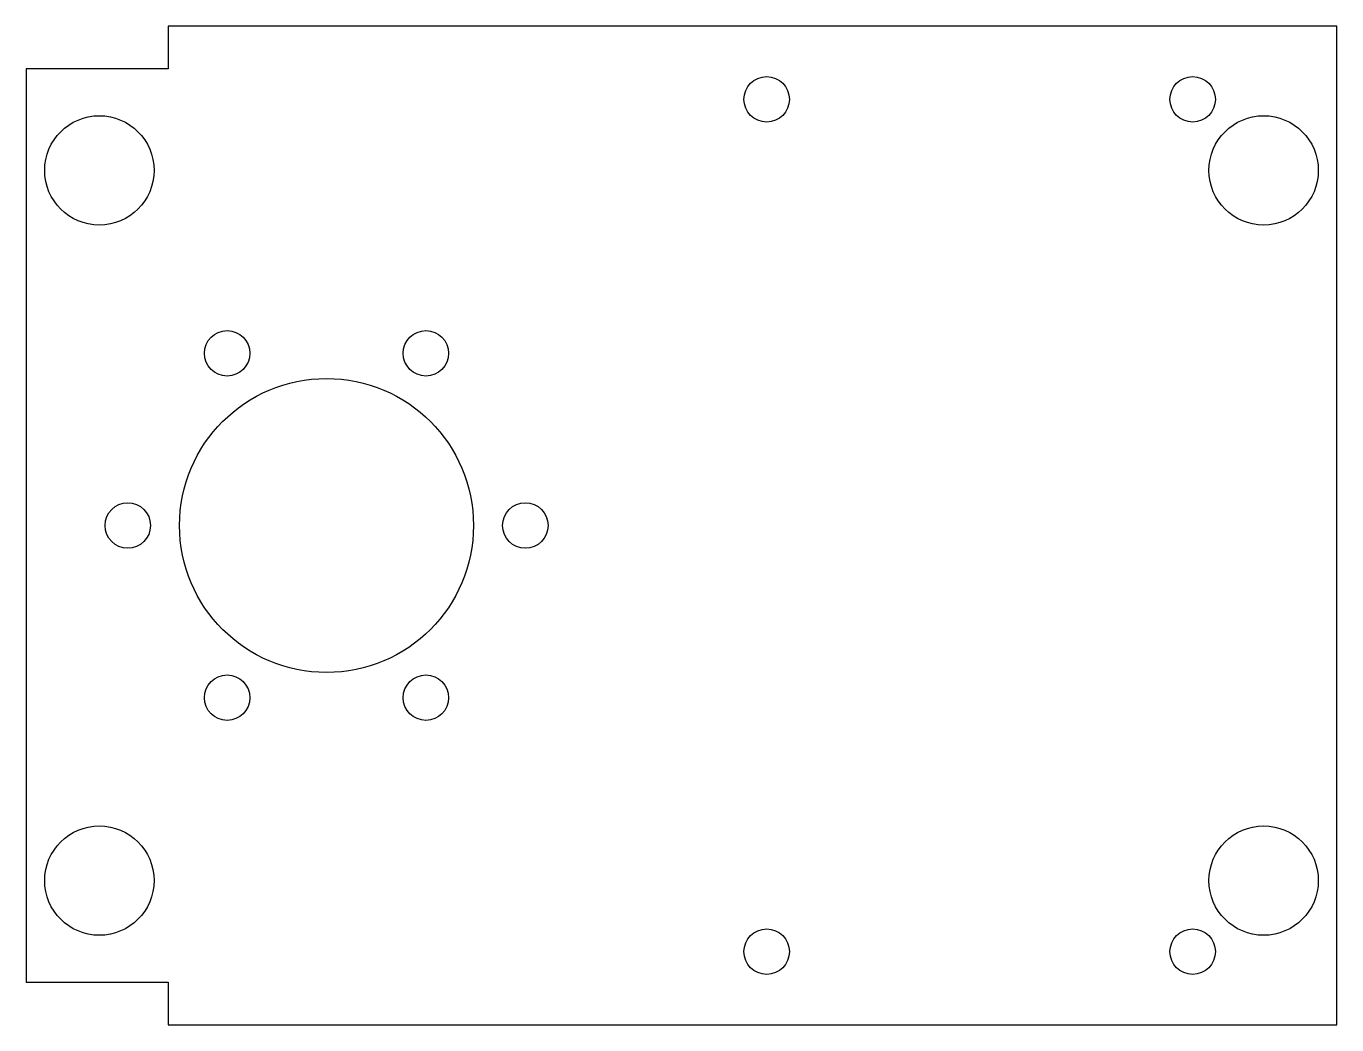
# Model space of a CAD drawing. Header units: millimetres. Extents: x 2.8 to 95.2, y -0.2 to 70.2.
import ezdxf

# ---------------------------------------------------------------- set-up
doc = ezdxf.new("R2010")
doc.units = ezdxf.units.MM
doc.layers.add('CUTOUTS', color=1, linetype='CONTINUOUS')
doc.layers.add('PERIMETER', color=5, linetype='CONTINUOUS')

msp = doc.modelspace()

# ---------------------------------------------------------------- linework, layer by layer
at = {"layer": 'CUTOUTS'}
for centre, radius in [((55, 65), 1.6), ((85, 65), 1.6), ((8, 60), 3.85), ((90, 60), 3.85), ((17, 47.124), 1.6), ((31, 47.124), 1.6), ((24, 35), 10.35), ((10, 35), 1.6), ((38, 35), 1.6), ((17, 22.876), 1.6), ((31, 22.876), 1.6), ((8, 10), 3.85), ((90, 10), 3.85), ((55, 5), 1.6), ((85, 5), 1.6)]:
    msp.add_circle(centre, radius, dxfattribs=at)
at = {"layer": 'PERIMETER'}
msp.add_lwpolyline([(12.85, 2.85), (12.85, -0.15), (95.15, -0.15), (95.15, 70.15), (12.85, 70.15), (12.85, 67.15), (2.85, 67.15), (2.85, 2.85)], close=True, dxfattribs=at)

doc.saveas('drawing.dxf')
